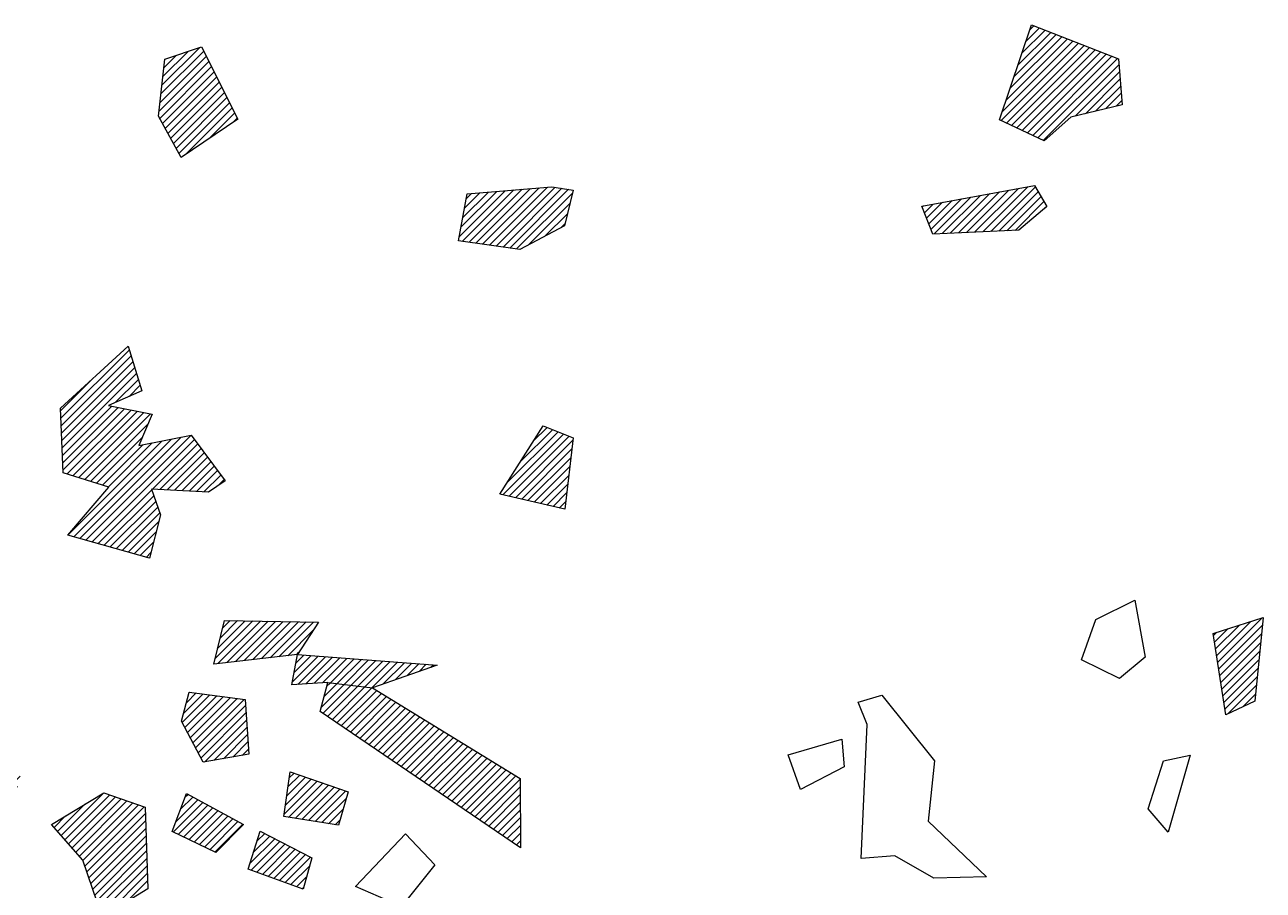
# Model space of a CAD drawing. Header units: metres. Extents: x -2.03 to 0.57, y -19.87 to -14.8.
# Drawn here: x -1.177 to -0.611, y -16.603 to -16.208 of the extents above; entities that cross this region are included whole.
import ezdxf

# ---------------------------------------------------------------- set-up
doc = ezdxf.new("R2010")
doc.units = ezdxf.units.M
doc.header["$LTSCALE"] = 25
doc.header["$MEASUREMENT"] = 0
doc.layers.get('0').update_dxf_attribs({"linetype": 'CONTINUOUS'})
for name, color, linetype in [('KNOCHEN', 2, 'CONTINUOUS'), ('KNOCHENSCHRAFF', 2, 'CONTINUOUS'), ('STEINE', 4, 'CONTINUOUS')]:
    doc.layers.add(name, color=color, linetype=linetype)

# ---------------------------------------------------------------- blocks, each defined once
blk = doc.blocks.new('*X24')
at = {"color": 0}
for p, q in [((-63.184, -1649.932), (-61.15, -1647.897)), ((-63.327, -1649.014), (-62.702, -1648.388)), ((-63.28, -1649.32), (-62.184, -1648.225)), ((-63.232, -1649.626), (-61.667, -1648.061)), ((-63.137, -1650.238), (-61.135, -1648.236)), ((-63.375, -1648.708), (-63.219, -1648.552)), ((-63.089, -1650.544), (-61.175, -1648.629)), ((-63.041, -1650.85), (-61.215, -1649.023)), ((-62.994, -1651.156), (-61.255, -1649.417)), ((-62.946, -1651.461), (-61.295, -1649.81)), ((-62.898, -1651.767), (-61.335, -1650.204)), ((-62.851, -1652.073), (-61.375, -1650.597)), ((-62.7, -1652.276), (-61.415, -1650.991)), ((-62.036, -1651.965), (-61.455, -1651.384))]:
    blk.add_line(p, q, dxfattribs=at)
blk = doc.blocks.new('*X26')
at = {"color": 0}
for p, q in [((-95.661, -1641.75), (-93.305, -1639.394)), ((-95.053, -1640.789), (-93.557, -1639.293)), ((-94.445, -1639.827), (-93.81, -1639.192)), ((-95.829, -1642.272), (-93.053, -1639.495)), ((-95.543, -1642.339), (-92.801, -1639.597)), ((-95.257, -1642.407), (-92.629, -1639.778)), ((-94.971, -1642.474), (-92.677, -1640.18)), ((-94.685, -1642.542), (-92.725, -1640.582)), ((-94.399, -1642.609), (-92.773, -1640.984)), ((-94.113, -1642.677), (-92.821, -1641.385)), ((-93.827, -1642.744), (-92.87, -1641.787)), ((-93.541, -1642.812), (-92.918, -1642.189)), ((-93.255, -1642.88), (-92.966, -1642.591)), ((-105.443, -1650.824), (-104.269, -1649.651)), ((-105.365, -1650.393), (-104.598, -1649.626)), ((-105.287, -1649.962), (-104.927, -1649.601)), ((-105.205, -1650.941), (-103.94, -1649.675)), ((-104.826, -1650.915), (-103.611, -1649.7)), ((-104.447, -1650.889), (-103.282, -1649.725)), ((-104.068, -1650.864), (-102.953, -1649.749)), ((-103.713, -1650.863), (-102.624, -1649.774)), ((-103.397, -1650.901), (-102.296, -1649.799)), ((-103.082, -1650.938), (-101.967, -1649.823)), ((-102.766, -1650.976), (-101.638, -1649.848)), ((-102.45, -1651.014), (-101.309, -1649.873)), ((-102.135, -1651.052), (-100.98, -1649.897)), ((-101.819, -1651.09), (-100.651, -1649.922)), ((-101.293, -1650.918), (-100.322, -1649.947)), ((-100.749, -1650.727), (-99.993, -1649.971)), ((-100.205, -1650.537), (-99.664, -1649.996)), ((-99.661, -1650.346), (-99.336, -1650.021)), ((-99.116, -1650.155), (-99.007, -1650.045)), ((-104.137, -1651.994), (-103.082, -1650.938)), ((-104.055, -1652.265), (-102.766, -1650.976)), ((-104.01, -1651.514), (-103.397, -1650.901)), ((-103.884, -1651.033), (-103.713, -1650.863)), ((-103.844, -1652.408), (-102.45, -1651.014)), ((-103.634, -1652.551), (-102.135, -1651.052)), ((-103.423, -1652.694), (-101.819, -1651.09)), ((-103.213, -1652.837), (-101.592, -1651.216)), ((-103.002, -1652.98), (-101.373, -1651.351)), ((-102.792, -1653.123), (-101.154, -1651.486)), ((-102.581, -1653.267), (-100.935, -1651.62)), ((-102.371, -1653.41), (-100.716, -1651.755)), ((-102.16, -1653.553), (-100.497, -1651.889)), ((-101.95, -1653.696), (-100.278, -1652.024)), ((-101.74, -1653.839), (-100.059, -1652.158)), ((-101.529, -1653.982), (-99.84, -1652.293)), ((-101.319, -1654.125), (-99.621, -1652.427)), ((-101.108, -1654.268), (-99.402, -1652.562)), ((-100.898, -1654.411), (-99.183, -1652.696)), ((-100.687, -1654.554), (-98.964, -1652.831)), ((-100.477, -1654.697), (-98.745, -1652.966)), ((-100.266, -1654.841), (-98.526, -1653.1)), ((-100.056, -1654.984), (-98.307, -1653.235)), ((-99.845, -1655.127), (-98.088, -1653.369)), ((-99.635, -1655.27), (-97.869, -1653.504)), ((-99.424, -1655.413), (-97.65, -1653.638)), ((-99.214, -1655.556), (-97.431, -1653.773)), ((-99.003, -1655.699), (-97.212, -1653.907)), ((-98.793, -1655.842), (-96.993, -1654.042)), ((-98.583, -1655.985), (-96.774, -1654.176)), ((-98.372, -1656.128), (-96.555, -1654.311)), ((-98.162, -1656.271), (-96.336, -1654.446)), ((-97.951, -1656.414), (-96.117, -1654.58)), ((-97.741, -1656.558), (-95.898, -1654.715)), ((-97.53, -1656.701), (-95.679, -1654.849)), ((-97.32, -1656.844), (-95.46, -1654.984)), ((-97.109, -1656.987), (-95.241, -1655.118)), ((-96.899, -1657.13), (-95.038, -1655.269)), ((-96.688, -1657.273), (-95.036, -1655.621)), ((-96.478, -1657.416), (-95.035, -1655.973)), ((-96.267, -1657.559), (-95.033, -1656.325)), ((-96.057, -1657.702), (-95.031, -1656.676)), ((-95.847, -1657.845), (-95.029, -1657.028)), ((-95.636, -1657.988), (-95.028, -1657.38)), ((-95.426, -1658.132), (-95.026, -1657.732)), ((-95.215, -1658.275), (-95.024, -1658.084))]:
    blk.add_line(p, q, dxfattribs=at)
blk = doc.blocks.new('*X30')
at = {"color": 0}
for p, q in [((-116.02, -1638.775), (-112.892, -1635.646)), ((-116.007, -1639.115), (-112.809, -1635.917)), ((-115.993, -1639.455), (-112.726, -1636.188)), ((-115.98, -1639.795), (-112.644, -1636.459)), ((-116.034, -1638.434), (-114.565, -1636.966)), ((-115.966, -1640.135), (-112.561, -1636.73)), ((-113.537, -1638.06), (-112.478, -1637)), ((-112.907, -1637.783), (-112.396, -1637.271)), ((-115.953, -1640.475), (-113.702, -1638.224)), ((-115.94, -1640.815), (-113.407, -1638.283)), ((-115.926, -1641.156), (-113.112, -1638.342)), ((-115.74, -1641.323), (-112.818, -1638.4)), ((-115.47, -1641.407), (-112.523, -1638.459)), ((-115.201, -1641.491), (-112.228, -1638.518)), ((-114.931, -1641.575), (-111.934, -1638.577)), ((-114.662, -1641.659), (-112.043, -1639.04)), ((-115.663, -1644.075), (-111.406, -1639.818)), ((-115.433, -1644.198), (-110.966, -1639.731)), ((-115.158, -1644.276), (-110.526, -1639.645)), ((-114.882, -1644.354), (-110.086, -1639.558)), ((-114.606, -1644.432), (-109.921, -1639.746)), ((-114.392, -1641.743), (-112.302, -1639.652)), ((-114.123, -1641.827), (-112.286, -1639.991)), ((-113.853, -1641.911), (-111.846, -1639.904)), ((-111.835, -1642.014), (-109.771, -1639.95)), ((-111.5, -1642.032), (-109.62, -1640.153)), ((-111.164, -1642.05), (-109.47, -1640.356)), ((-110.829, -1642.068), (-109.32, -1640.56)), ((-110.493, -1642.086), (-109.17, -1640.763)), ((-110.158, -1642.105), (-109.019, -1640.966)), ((-109.822, -1642.123), (-108.869, -1641.169)), ((-127.756, -1641.318), (-127.721, -1641.283)), ((-127.746, -1641.662), (-127.442, -1641.358)), ((-127.736, -1642.005), (-127.163, -1641.432)), ((-127.726, -1642.349), (-126.883, -1641.506)), ((-127.717, -1642.693), (-126.604, -1641.58)), ((-127.707, -1643.036), (-126.325, -1641.655)), ((-127.697, -1643.38), (-126.046, -1641.729)), ((-109.487, -1642.141), (-108.719, -1641.373)), ((-108.852, -1641.859), (-108.568, -1641.576)), ((-127.361, -1643.398), (-125.766, -1641.803)), ((-126.988, -1643.378), (-125.487, -1641.877)), ((-126.614, -1643.358), (-125.208, -1641.952)), ((-126.24, -1643.338), (-124.928, -1642.026)), ((-114.33, -1644.51), (-111.873, -1642.052)), ((-114.055, -1644.587), (-111.781, -1642.314)), ((-125.867, -1643.318), (-125.023, -1642.475)), ((-113.779, -1644.665), (-111.689, -1642.575)), ((-113.503, -1644.743), (-111.596, -1642.836)), ((-113.228, -1644.821), (-111.504, -1643.097)), ((-129.82, -1645.15), (-128.453, -1643.783)), ((-129.727, -1645.41), (-127.768, -1643.451)), ((-129.633, -1645.67), (-127.54, -1643.577)), ((-129.539, -1645.93), (-127.367, -1643.757)), ((-129.279, -1646.023), (-127.193, -1643.937)), ((-122.345, -1645.454), (-120.881, -1643.989)), ((-122.196, -1644.951), (-121.117, -1643.871)), ((-122.047, -1644.448), (-121.352, -1643.753)), ((-121.898, -1643.945), (-121.588, -1643.635)), ((-112.952, -1644.899), (-111.554, -1643.501)), ((-112.676, -1644.977), (-111.672, -1643.973)), ((-130.008, -1644.631), (-129.825, -1644.447)), ((-129.914, -1644.89), (-129.139, -1644.115)), ((-128.475, -1645.573), (-127.02, -1644.117)), ((-127.672, -1645.123), (-126.846, -1644.297)), ((-126.868, -1644.673), (-126.673, -1644.477)), ((-122.321, -1645.783), (-120.645, -1644.107)), ((-122.073, -1645.888), (-120.41, -1644.225)), ((-121.824, -1645.993), (-120.174, -1644.343)), ((-121.576, -1646.098), (-119.939, -1644.461)), ((-112.4, -1645.054), (-111.791, -1644.445)), ((-121.327, -1646.203), (-119.703, -1644.579)), ((-121.079, -1646.308), (-119.468, -1644.697)), ((-120.83, -1646.413), (-119.232, -1644.815)), ((-120.582, -1646.518), (-118.997, -1644.933)), ((-120.333, -1646.623), (-118.761, -1645.051)), ((-112.125, -1645.132), (-111.91, -1644.917)), ((-120.085, -1646.728), (-118.526, -1645.169)), ((-119.836, -1646.833), (-118.29, -1645.287)), ((-119.588, -1646.938), (-118.38, -1645.73)), ((-119.339, -1647.043), (-118.539, -1646.243)), ((-119.091, -1647.148), (-118.698, -1646.755)), ((-128.397, -1649.03), (-128.23, -1648.863)), ((-128.267, -1649.254), (-127.853, -1648.84)), ((-128.137, -1649.477), (-127.476, -1648.816)), ((-128.007, -1649.701), (-127.099, -1648.793)), ((-127.877, -1649.925), (-126.722, -1648.769)), ((-127.748, -1650.148), (-126.625, -1649.026)), ((-127.618, -1650.372), (-126.545, -1649.3)), ((-127.488, -1650.596), (-126.465, -1649.573)), ((-131.605, -1650.824), (-130.87, -1650.089)), ((-131.472, -1651.045), (-130.329, -1649.902)), ((-131.34, -1651.266), (-129.789, -1649.715)), ((-131.207, -1651.487), (-129.412, -1649.692)), ((-131.074, -1651.708), (-129.31, -1649.943)), ((-130.942, -1651.929), (-129.208, -1650.195)), ((-127.358, -1650.819), (-126.386, -1649.847)), ((-127.228, -1651.043), (-126.306, -1650.121)), ((-131.738, -1650.603), (-131.411, -1650.276)), ((-130.809, -1652.149), (-129.106, -1650.446)), ((-130.677, -1652.37), (-129.004, -1650.698)), ((-127.098, -1651.267), (-126.226, -1650.395)), ((-126.968, -1651.49), (-126.147, -1650.669)), ((-130.544, -1652.591), (-128.902, -1650.949)), ((-130.411, -1652.812), (-128.906, -1651.307)), ((-110.289, -1651.782), (-109.838, -1651.331)), ((-110.162, -1651.301), (-110.15, -1651.289)), ((-130.279, -1653.033), (-129.156, -1651.91)), ((-110.477, -1652.677), (-109.215, -1651.415)), ((-110.416, -1652.262), (-109.526, -1651.373)), ((-110.356, -1652.91), (-108.903, -1651.457)), ((-110.235, -1653.142), (-108.592, -1651.499)), ((-110.114, -1653.375), (-108.28, -1651.541)), ((-109.993, -1653.607), (-107.969, -1651.583)), ((-109.872, -1653.84), (-107.657, -1651.625)), ((-109.752, -1654.073), (-107.588, -1651.909)), ((-135.415, -1656.048), (-131.598, -1652.231)), ((-135.192, -1656.179), (-131.407, -1652.394)), ((-109.631, -1654.305), (-107.566, -1652.24)), ((-134.969, -1656.309), (-131.216, -1652.556)), ((-134.746, -1656.44), (-131.024, -1652.718)), ((-134.523, -1656.57), (-130.833, -1652.88)), ((-134.3, -1656.701), (-130.642, -1653.043)), ((-130.146, -1653.254), (-129.406, -1652.514)), ((-124.236, -1654.415), (-122.742, -1652.921)), ((-123.777, -1653.603), (-122.924, -1652.75)), ((-123.12, -1652.592), (-123.107, -1652.579)), ((-109.457, -1654.486), (-107.544, -1652.572)), ((-109.028, -1654.41), (-107.522, -1652.904)), ((-134.077, -1656.831), (-130.451, -1653.205)), ((-133.854, -1656.962), (-130.259, -1653.367)), ((-133.631, -1657.092), (-130.068, -1653.53)), ((-130.013, -1653.475), (-129.656, -1653.118)), ((-124.076, -1654.609), (-122.559, -1653.091)), ((-123.917, -1654.803), (-122.376, -1653.262)), ((-123.757, -1654.997), (-122.193, -1653.433)), ((-108.599, -1654.335), (-107.5, -1653.235)), ((-108.17, -1654.259), (-107.478, -1653.567)), ((-133.408, -1657.223), (-129.993, -1653.808)), ((-107.741, -1654.184), (-107.456, -1653.898)), ((-128.352, -1654.996), (-128.167, -1654.811)), ((-128.351, -1655.348), (-127.84, -1654.837)), ((-128.349, -1655.7), (-127.513, -1654.864)), ((-128.347, -1656.051), (-127.186, -1654.89)), ((-128.345, -1656.403), (-126.859, -1654.917)), ((-128.344, -1656.755), (-126.532, -1654.943)), ((-128.342, -1657.107), (-126.205, -1654.97)), ((-128.34, -1657.459), (-125.878, -1654.996)), ((-128.198, -1657.67), (-125.551, -1655.023)), ((-127.883, -1657.708), (-125.224, -1655.049)), ((-127.568, -1657.747), (-124.897, -1655.076)), ((-127.253, -1657.785), (-124.57, -1655.102)), ((-126.937, -1657.824), (-124.243, -1655.129)), ((-126.622, -1657.862), (-123.916, -1655.155)), ((-126.307, -1657.9), (-123.63, -1655.223)), ((-119.714, -1655.904), (-118.696, -1654.885)), ((-119.651, -1656.194), (-118.384, -1654.927)), ((-119.52, -1655.356), (-119.008, -1654.844)), ((-119.466, -1656.363), (-118.072, -1654.968)), ((-119.326, -1654.808), (-119.32, -1654.803)), ((-119.282, -1656.532), (-117.877, -1655.127)), ((-133.185, -1657.353), (-131.561, -1655.73)), ((-119.097, -1656.701), (-118.002, -1655.606)), ((-125.992, -1657.939), (-124.027, -1655.974)), ((-118.912, -1656.87), (-118.127, -1656.084)), ((-116.169, -1657.662), (-114.924, -1656.416)), ((-116.003, -1657.849), (-114.055, -1655.901)), ((-115.837, -1658.037), (-113.792, -1655.992)), ((-115.671, -1658.225), (-113.53, -1656.083)), ((-115.505, -1658.412), (-113.267, -1656.174)), ((-115.339, -1658.6), (-113.004, -1656.265)), ((-115.174, -1658.788), (-112.741, -1656.356)), ((-115.012, -1658.98), (-112.479, -1656.446)), ((-110.895, -1657.691), (-109.54, -1656.336)), ((-110.772, -1657.215), (-109.77, -1656.212)), ((-110.558, -1656.647), (-109.999, -1656.088)), ((-110.345, -1656.08), (-110.228, -1655.963)), ((-125.677, -1657.977), (-124.425, -1656.725)), ((-118.728, -1657.038), (-118.252, -1656.563)), ((-116.335, -1657.474), (-115.813, -1656.952)), ((-114.923, -1659.244), (-112.216, -1656.537)), ((-114.833, -1659.508), (-112.164, -1656.838)), ((-110.657, -1657.806), (-109.311, -1656.461)), ((-110.418, -1657.921), (-109.082, -1656.585)), ((-110.179, -1658.036), (-108.853, -1656.71)), ((-109.94, -1658.151), (-108.624, -1656.834)), ((-109.702, -1658.265), (-108.394, -1656.958)), ((-125.362, -1658.016), (-124.822, -1657.476)), ((-118.543, -1657.207), (-118.377, -1657.042)), ((-114.744, -1659.772), (-112.153, -1657.181)), ((-114.654, -1660.036), (-112.141, -1657.523)), ((-109.463, -1658.38), (-108.165, -1657.083)), ((-109.224, -1658.495), (-107.936, -1657.207)), ((-108.985, -1658.61), (-107.707, -1657.331)), ((-114.565, -1660.3), (-112.13, -1657.866)), ((-114.475, -1660.564), (-112.119, -1658.208)), ((-114.386, -1660.828), (-112.108, -1658.551)), ((-114.296, -1661.093), (-112.097, -1658.893)), ((-114.207, -1661.357), (-112.086, -1659.236)), ((-120.525, -1660.25), (-120.039, -1659.764)), ((-113.93, -1661.434), (-112.075, -1659.578)), ((-121.977, -1662.763), (-119.47, -1660.256)), ((-121.585, -1662.017), (-119.66, -1660.092)), ((-121.055, -1661.134), (-119.849, -1659.928)), ((-113.008, -1660.865), (-112.064, -1659.921)), ((-112.086, -1660.297), (-112.053, -1660.263)), ((-132.84, -1663.019), (-130.754, -1660.933)), ((-132.398, -1662.931), (-130.306, -1660.839)), ((-131.957, -1662.843), (-129.858, -1660.744)), ((-131.515, -1662.755), (-129.497, -1660.737)), ((-126.006, -1661.489), (-125.244, -1660.726)), ((-125.808, -1661.644), (-124.96, -1660.796)), ((-125.609, -1661.798), (-124.782, -1660.972)), ((-121.549, -1662.688), (-119.281, -1660.42)), ((-121.12, -1662.612), (-119.091, -1660.584)), ((-134.672, -1662.73), (-133.442, -1661.5)), ((-134.589, -1663.001), (-132.994, -1661.405)), ((-134.507, -1663.271), (-132.546, -1661.311)), ((-134.164, -1663.282), (-132.098, -1661.216)), ((-133.722, -1663.194), (-131.65, -1661.122)), ((-133.281, -1663.106), (-131.202, -1661.028)), ((-131.074, -1662.667), (-129.496, -1661.089)), ((-130.632, -1662.579), (-129.494, -1661.441)), ((-126.205, -1661.334), (-126.123, -1661.252)), ((-125.41, -1661.953), (-124.604, -1661.148)), ((-125.211, -1662.108), (-124.427, -1661.323)), ((-125.013, -1662.263), (-124.249, -1661.499)), ((-134.92, -1661.917), (-134.786, -1661.783)), ((-134.837, -1662.188), (-134.338, -1661.689)), ((-134.755, -1662.459), (-133.89, -1661.594)), ((-130.191, -1662.491), (-129.492, -1661.792)), ((-124.814, -1662.417), (-124.072, -1661.675)), ((-124.615, -1662.572), (-123.894, -1661.851)), ((-124.416, -1662.727), (-123.716, -1662.027)), ((-120.691, -1662.537), (-120.26, -1662.107)), ((-119.183, -1663.151), (-118.117, -1662.085)), ((-118.781, -1663.102), (-117.689, -1662.01)), ((-118.379, -1663.053), (-117.26, -1661.934)), ((-117.976, -1663.005), (-116.831, -1661.859)), ((-117.574, -1662.956), (-116.402, -1661.784)), ((-117.172, -1662.907), (-115.973, -1661.708)), ((-116.77, -1662.859), (-115.544, -1661.633)), ((-116.367, -1662.81), (-115.594, -1662.037)), ((-129.75, -1662.404), (-129.49, -1662.144)), ((-124.217, -1662.882), (-123.539, -1662.203)), ((-124.019, -1663.036), (-123.361, -1662.379)), ((-123.82, -1663.191), (-123.183, -1662.555)), ((-121.195, -1663.395), (-120.262, -1662.462)), ((-120.792, -1663.346), (-119.833, -1662.386)), ((-120.39, -1663.297), (-119.404, -1662.311)), ((-119.988, -1663.248), (-118.975, -1662.236)), ((-119.586, -1663.2), (-118.546, -1662.16)), ((-115.965, -1662.761), (-115.755, -1662.551)), ((-126.743, -1664.701), (-125.255, -1663.212)), ((-123.621, -1663.346), (-123.006, -1662.731)), ((-123.422, -1663.501), (-122.828, -1662.906)), ((-123.223, -1663.656), (-122.65, -1663.082)), ((-122.473, -1663.258), (-122.017, -1662.802)), ((-116.044, -1664.254), (-114.759, -1662.969)), ((-116.027, -1664.591), (-114.499, -1663.063)), ((-126.507, -1664.818), (-125.042, -1663.353)), ((-126.271, -1664.936), (-124.829, -1663.493)), ((-126.035, -1665.053), (-124.616, -1663.634)), ((-125.799, -1665.171), (-124.403, -1663.774)), ((-122.826, -1663.965), (-122.295, -1663.434)), ((-122.627, -1664.12), (-122.117, -1663.61)), ((-122.428, -1664.275), (-121.94, -1663.786)), ((-118.511, -1664.953), (-117.347, -1663.79)), ((-118.167, -1664.963), (-116.961, -1663.757)), ((-117.823, -1664.973), (-116.575, -1663.724)), ((-116.06, -1663.917), (-115.763, -1663.62)), ((-129.719, -1664.848), (-129.157, -1664.286)), ((-129.54, -1664.316), (-129.399, -1664.175)), ((-125.563, -1665.288), (-124.19, -1663.915)), ((-125.327, -1665.406), (-123.977, -1664.055)), ((-125.091, -1665.523), (-123.764, -1664.196)), ((-124.855, -1665.641), (-123.551, -1664.336)), ((-122.229, -1664.429), (-121.762, -1663.962)), ((-122.031, -1664.584), (-121.584, -1664.138)), ((-121.832, -1664.739), (-121.211, -1664.118)), ((-121.605, -1664.866), (-120.825, -1664.085)), ((-121.261, -1664.875), (-120.439, -1664.053)), ((-120.917, -1664.885), (-120.052, -1664.02)), ((-120.574, -1664.895), (-119.666, -1663.987)), ((-120.23, -1664.905), (-119.279, -1663.954)), ((-119.886, -1664.914), (-118.893, -1663.921)), ((-119.542, -1664.924), (-118.507, -1663.888)), ((-119.198, -1664.934), (-118.12, -1663.856)), ((-118.855, -1664.944), (-117.734, -1663.823)), ((-117.479, -1664.983), (-116.709, -1664.212)), ((-130.079, -1666.269), (-128.431, -1664.621)), ((-130.077, -1665.913), (-128.673, -1664.509)), ((-129.898, -1665.38), (-128.915, -1664.398)), ((-129.817, -1666.36), (-128.189, -1664.732)), ((-129.555, -1666.452), (-127.947, -1664.844)), ((-124.619, -1665.758), (-123.338, -1664.477)), ((-124.383, -1665.876), (-123.125, -1664.617)), ((-124.147, -1665.993), (-122.911, -1664.758)), ((-123.911, -1666.111), (-122.698, -1664.898)), ((-117.136, -1664.992), (-117.027, -1664.884)), ((-116.011, -1664.928), (-115.78, -1664.697)), ((-129.293, -1666.543), (-127.705, -1664.955)), ((-129.031, -1666.634), (-127.463, -1665.067)), ((-128.768, -1666.726), (-127.221, -1665.178)), ((-128.506, -1666.817), (-126.979, -1665.29)), ((-128.244, -1666.908), (-126.737, -1665.401)), ((-123.675, -1666.228), (-122.485, -1665.039)), ((-123.439, -1666.346), (-122.272, -1665.179)), ((-123.203, -1666.463), (-122.059, -1665.32)), ((-122.967, -1666.581), (-121.846, -1665.46)), ((-127.982, -1667), (-126.495, -1665.513)), ((-127.719, -1667.091), (-126.253, -1665.624)), ((-127.457, -1667.182), (-126.011, -1665.736)), ((-127.195, -1667.273), (-125.769, -1665.847)), ((-126.933, -1667.365), (-125.526, -1665.959)), ((-126.67, -1667.456), (-125.284, -1666.07)), ((-122.731, -1666.698), (-121.633, -1665.601)), ((-122.494, -1666.816), (-121.42, -1665.741)), ((-122.258, -1666.933), (-121.207, -1665.882)), ((-122.022, -1667.051), (-120.994, -1666.022)), ((-126.408, -1667.547), (-125.042, -1666.182)), ((-126.146, -1667.639), (-124.8, -1666.293)), ((-125.884, -1667.73), (-124.558, -1666.405)), ((-125.622, -1667.821), (-124.316, -1666.516)), ((-125.359, -1667.913), (-124.074, -1666.628)), ((-121.786, -1667.168), (-120.781, -1666.163)), ((-121.55, -1667.286), (-120.568, -1666.303)), ((-121.314, -1667.403), (-120.355, -1666.444)), ((-125.097, -1668.004), (-123.832, -1666.739)), ((-124.835, -1668.095), (-123.59, -1666.851)), ((-124.573, -1668.187), (-123.348, -1666.962)), ((-121.078, -1667.521), (-120.328, -1666.77)), ((-120.842, -1667.638), (-120.39, -1667.186)), ((-124.31, -1668.278), (-123.394, -1667.362)), ((-124.048, -1668.369), (-123.444, -1667.765)), ((-120.606, -1667.756), (-120.451, -1667.601)), ((-123.786, -1668.461), (-123.494, -1668.169))]:
    blk.add_line(p, q, dxfattribs=at)
blk = doc.blocks.new('*X31')
at = {"color": 0}
for p, q in [((-72.67, -1623.708), (-70.3, -1621.339)), ((-72.491, -1623.176), (-70.554, -1621.239)), ((-72.312, -1622.644), (-70.808, -1621.14)), ((-72.134, -1622.112), (-71.062, -1621.04)), ((-71.955, -1621.58), (-71.316, -1620.941)), ((-71.776, -1621.047), (-71.57, -1620.841)), ((-111.405, -1623.553), (-109.681, -1621.828)), ((-73.073, -1625.173), (-69.538, -1621.637)), ((-73.027, -1624.773), (-69.792, -1621.538)), ((-72.848, -1624.24), (-70.046, -1621.438)), ((-72.833, -1625.286), (-69.284, -1621.737)), ((-72.592, -1625.398), (-69.03, -1621.836)), ((-72.351, -1625.511), (-68.776, -1621.936)), ((-111.539, -1624.748), (-109.258, -1622.466)), ((-111.494, -1624.349), (-109.375, -1622.23)), ((-111.45, -1623.951), (-109.493, -1621.994)), ((-111.36, -1623.154), (-110.215, -1622.01)), ((-111.315, -1622.756), (-110.75, -1622.191)), ((-72.111, -1625.624), (-68.522, -1622.035)), ((-71.87, -1625.737), (-68.267, -1622.135)), ((-71.629, -1625.85), (-68.013, -1622.234)), ((-71.388, -1625.963), (-67.759, -1622.334)), ((-111.509, -1625.071), (-109.14, -1622.702)), ((-111.384, -1625.3), (-109.022, -1622.938)), ((-71.148, -1626.076), (-67.684, -1622.612)), ((-69.69, -1624.971), (-67.659, -1622.94)), ((-111.259, -1625.528), (-108.905, -1623.174)), ((-111.134, -1625.757), (-108.787, -1623.41)), ((-69.222, -1624.857), (-67.633, -1623.268)), ((-68.754, -1624.743), (-67.607, -1623.596)), ((-111.009, -1625.986), (-108.669, -1623.646)), ((-110.884, -1626.214), (-108.552, -1623.882)), ((-110.759, -1626.443), (-108.434, -1624.118)), ((-68.286, -1624.628), (-67.582, -1623.924)), ((-110.634, -1626.671), (-108.317, -1624.354)), ((-110.314, -1626.704), (-108.199, -1624.589)), ((-67.818, -1624.514), (-67.556, -1624.252)), ((-109.229, -1625.974), (-108.081, -1624.825)), ((-108.145, -1625.243), (-107.964, -1625.061)), ((-97.83, -1630.484), (-95.722, -1628.376)), ((-97.75, -1630.05), (-96.108, -1628.409)), ((-97.685, -1630.693), (-95.336, -1628.344)), ((-97.669, -1629.616), (-96.494, -1628.441)), ((-97.589, -1629.182), (-96.88, -1628.474)), ((-97.508, -1628.748), (-97.266, -1628.506)), ((-97.375, -1630.736), (-94.95, -1628.312)), ((-97.065, -1630.78), (-94.565, -1628.279)), ((-96.755, -1630.823), (-94.179, -1628.247)), ((-96.445, -1630.867), (-93.793, -1628.214)), ((-96.135, -1630.91), (-93.445, -1628.22)), ((-95.825, -1630.954), (-93.138, -1628.267)), ((-95.515, -1630.997), (-92.831, -1628.314)), ((-95.205, -1631.041), (-92.657, -1628.493)), ((-76.133, -1630.353), (-74.449, -1628.67)), ((-75.763, -1630.337), (-74.017, -1628.591)), ((-75.393, -1630.321), (-73.584, -1628.511)), ((-75.023, -1630.305), (-73.151, -1628.432)), ((-74.654, -1630.288), (-72.718, -1628.353)), ((-74.284, -1630.272), (-72.285, -1628.273)), ((-73.914, -1630.256), (-71.852, -1628.194)), ((-73.544, -1630.24), (-71.512, -1628.208)), ((-73.174, -1630.223), (-71.382, -1628.431)), ((-72.805, -1630.207), (-71.251, -1628.654)), ((-94.663, -1630.853), (-92.772, -1628.961)), ((-76.68, -1629.133), (-76.614, -1629.067)), ((-76.578, -1629.385), (-76.181, -1628.988)), ((-76.476, -1629.636), (-75.748, -1628.908)), ((-76.374, -1629.888), (-75.315, -1628.829)), ((-76.272, -1630.139), (-74.882, -1628.75)), ((-72.435, -1630.191), (-71.121, -1628.877)), ((-71.046, -1629.156), (-70.99, -1629.1)), ((-93.909, -1630.452), (-92.886, -1629.429)), ((-93.154, -1630.051), (-93.001, -1629.897)), ((-108.983, -1649.768), (-107.253, -1648.039)), ((-108.864, -1649.296), (-107.6, -1648.032)), ((-108.845, -1649.985), (-106.906, -1648.045)), ((-108.745, -1648.824), (-107.947, -1648.026)), ((-108.627, -1648.352), (-108.294, -1648.019)), ((-108.447, -1649.94), (-106.559, -1648.052)), ((-108.049, -1649.896), (-106.212, -1648.058)), ((-107.651, -1649.851), (-105.865, -1648.065)), ((-107.253, -1649.807), (-105.518, -1648.072)), ((-106.855, -1649.762), (-105.171, -1648.078)), ((-106.457, -1649.718), (-104.824, -1648.085)), ((-106.059, -1649.673), (-104.477, -1648.091)), ((-105.661, -1649.629), (-104.494, -1648.461)), ((-105.263, -1649.585), (-105.145, -1649.466)), ((-105.769, -1656.454), (-104.582, -1655.267)), ((-105.709, -1656.04), (-104.846, -1655.177)), ((-105.649, -1655.627), (-105.109, -1655.087)), ((-105.589, -1655.213), (-105.373, -1654.998)), ((-105.829, -1656.867), (-104.318, -1655.357)), ((-105.623, -1657.015), (-104.054, -1655.447)), ((-105.317, -1657.063), (-103.791, -1655.537)), ((-105.012, -1657.112), (-103.527, -1655.626)), ((-104.707, -1657.16), (-103.263, -1655.716)), ((-104.402, -1657.208), (-103, -1655.806)), ((-104.096, -1657.256), (-102.979, -1656.139)), ((-103.791, -1657.305), (-103.126, -1656.64)), ((-103.486, -1657.353), (-103.274, -1657.141)), ((-107.384, -1659.13), (-106.246, -1657.992)), ((-107.334, -1659.433), (-106.013, -1658.112)), ((-107.219, -1658.611), (-106.479, -1657.872)), ((-107.054, -1658.093), (-106.713, -1657.751)), ((-107.074, -1659.527), (-105.78, -1658.232)), ((-106.815, -1659.621), (-105.546, -1658.353)), ((-106.555, -1659.715), (-105.313, -1658.473)), ((-106.295, -1659.809), (-105.08, -1658.593)), ((-106.036, -1659.903), (-104.846, -1658.714)), ((-105.776, -1659.997), (-104.613, -1658.834)), ((-105.516, -1660.091), (-104.667, -1659.241)), ((-105.257, -1660.185), (-104.804, -1659.732)), ((-104.997, -1660.278), (-104.942, -1660.223))]:
    blk.add_line(p, q, dxfattribs=at)

msp = doc.modelspace()

# ---------------------------------------------------------------- linework, layer by layer
at = {"layer": 'KNOCHEN'}
for points in [[(-0.73149, -16.25137), (-0.71691, -16.20794), (-0.67704, -16.22355), (-0.67541, -16.24446), (-0.69885, -16.25019), (-0.71104, -16.26096), (-0.73149, -16.25137)], [(-1.11564, -16.24971), (-1.11271, -16.22367), (-1.09591, -16.21798), (-1.07942, -16.25106), (-1.10535, -16.26853), (-1.11564, -16.24971)], [(-0.76184, -16.30356), (-0.76701, -16.29083), (-0.71553, -16.28139), (-0.70987, -16.29106), (-0.72257, -16.30183), (-0.76184, -16.30356)], [(-0.97864, -16.30667), (-0.97467, -16.28523), (-0.93591, -16.28197), (-0.92621, -16.28346), (-0.93021, -16.2998), (-0.95056, -16.31062), (-0.97864, -16.30667)], [(-1.11974, -16.45175), (-1.15704, -16.44122), (-1.13827, -16.41919), (-1.15922, -16.41266), (-1.16039, -16.38308), (-1.12941, -16.35487), (-1.12318, -16.37524), (-1.13845, -16.38195), (-1.11854, -16.38593), (-1.12459, -16.40025), (-1.10064, -16.39554), (-1.08523, -16.41638), (-1.09285, -16.42151), (-1.11888, -16.42011), (-1.11474, -16.43183), (-1.11974, -16.45175)], [(-0.9597, -16.42238), (-0.93996, -16.39117), (-0.92616, -16.39671), (-0.93008, -16.42938), (-0.9597, -16.42238)], [(-0.62811, -16.52328), (-0.63391, -16.48607), (-0.61099, -16.47881), (-0.61488, -16.51709), (-0.62811, -16.52328)], [(-1.09042, -16.50007), (-1.08542, -16.48015), (-1.04256, -16.48095), (-1.05218, -16.4958), (-1.09042, -16.50007)], [(-1.03835, -16.50848), (-1.05467, -16.50958), (-1.05218, -16.4958), (-0.98839, -16.50058), (-1.01793, -16.51093), (-1.01793, -16.51093)], [(-1.0953, -16.54498), (-1.10509, -16.52616), (-1.10158, -16.51288), (-1.07606, -16.51632), (-1.0744, -16.54131), (-1.0953, -16.54498)], [(-0.95023, -16.58406), (-1.04185, -16.52176), (-1.03835, -16.50848), (-1.01793, -16.51093), (-0.95038, -16.55243), (-0.95023, -16.58406)], [(-1.05845, -16.5698), (-1.05549, -16.54938), (-1.02892, -16.55843), (-1.03343, -16.57376), (-1.05845, -16.5698)], [(-1.14138, -16.61561), (-1.15018, -16.58964), (-1.16454, -16.57339), (-1.14064, -16.55898), (-1.12173, -16.56552), (-1.12052, -16.60276), (-1.14138, -16.61561)], [(-1.08949, -16.58628), (-1.10943, -16.57668), (-1.10288, -16.55931), (-1.0768, -16.57346), (-1.08949, -16.58628)], [(-1.07465, -16.59386), (-1.06913, -16.57648), (-1.0456, -16.58861), (-1.04961, -16.60291), (-1.07465, -16.59386)]]:
    msp.add_lwpolyline(points, dxfattribs=at)
at = {"layer": 'STEINE'}
for points in [[(-0.69405, -16.4981), (-0.6875, -16.4797), (-0.66969, -16.47094), (-0.66497, -16.49693), (-0.67666, -16.50668), (-0.69405, -16.4981)], [(-0.7614, -16.59791), (-0.77931, -16.5878), (-0.7946, -16.58889), (-0.79185, -16.52766), (-0.79598, -16.51748), (-0.78528, -16.51437), (-0.76116, -16.54435), (-0.76408, -16.57191), (-0.73743, -16.59728), (-0.7614, -16.59791)], [(-0.82231, -16.5574), (-0.828, -16.54162), (-0.80355, -16.53435), (-0.80246, -16.5471), (-0.82231, -16.5574)], [(-0.66361, -16.56631), (-0.65657, -16.54434), (-0.64434, -16.54172), (-0.65437, -16.57698), (-0.66361, -16.56631)]]:
    msp.add_lwpolyline(points, dxfattribs=at)
msp.add_lwpolyline([(-1.00468, -16.61085), (-1.02564, -16.60178), (-1.0028, -16.57768), (-0.98947, -16.5919)], close=True, dxfattribs=at)

# ---------------------------------------------------------------- block references
at = {"layer": 'KNOCHENSCHRAFF', "xscale": 0.01, "yscale": 0.01, "zscale": 0.01}
for name in ['*X31', '*X30', '*X26', '*X24']:
    msp.add_blockref(name, (0, 0), dxfattribs=at)

doc.saveas('drawing.dxf')
